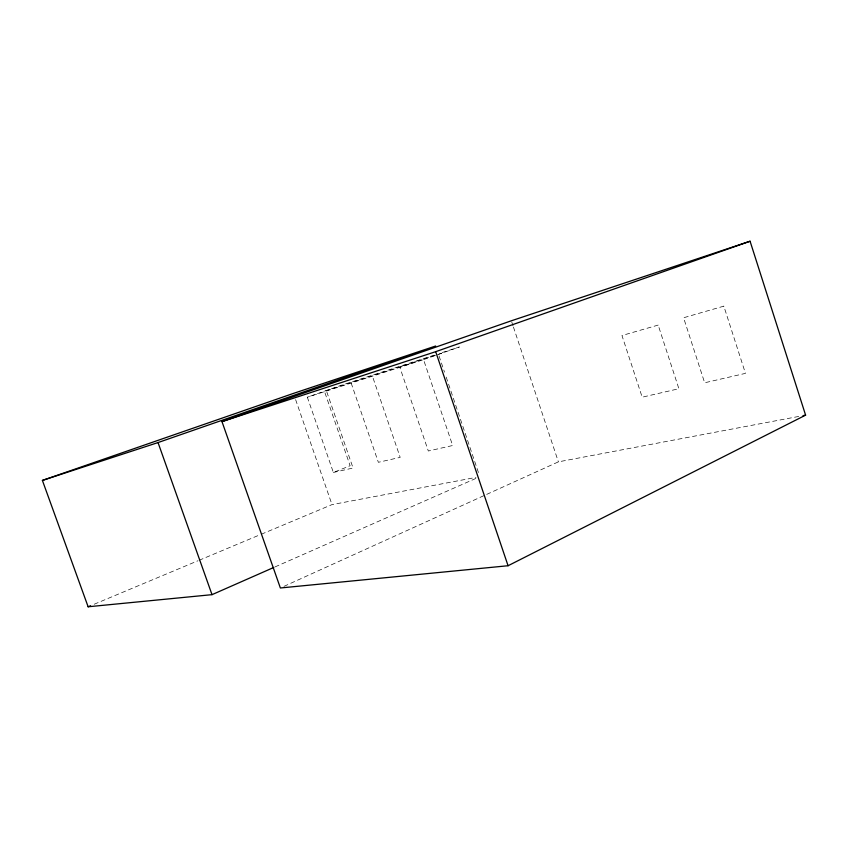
<?xml version="1.0" encoding="UTF-8"?>
<svg xmlns="http://www.w3.org/2000/svg" width="848" height="848" viewBox="0 0 848 848"><rect width="100%" height="100%" fill="white"/><g stroke="black" fill="none" stroke-linecap="round" stroke-linejoin="round"><path stroke-width="0.64" stroke-dasharray="4.24 3.18" d="M283.985 586.35L558.387 461.853L800.395 416.135M275.038 566.909L476.216 478.283M94.223 604.221L197.87 560.804M199.089 560.284L260.06 534.749M261.279 534.24L332.003 504.613L475.961 477.413M434.24 355.132L341.15 385.321L307.336 397.203L333.37 472.463L350.118 465.753L324.402 391.204L441.67 353.234M416.283 361.502L399.832 367.311L428.325 451.009L452.652 445.518L423.544 359.647L307.336 397.203M423.544 359.647L459.404 346.97L439.275 353.499M333.37 472.463L353.054 468.011L326.501 391.013M295.623 399.641L332.003 504.613M351.157 383.042L378.367 462.298L400.182 457.369L372.42 376.173M439.041 355.959L444.511 372.134M446.196 377.116L479.427 475.442M511.768 322.028L513.019 325.78M513.432 327.021L558.387 461.853M658.165 325.081L621.966 335.522L642.18 397.193L678.888 388.723L658.165 325.081M723.832 306.149L683.583 317.756L704.656 382.777L745.456 373.374L723.832 306.149"/><path stroke-width="1.27" d="M508.069 565.733L805.6 415.149L750.077 241.224L511.344 320.788L221.985 421.626L280.37 587.982L508.069 565.733L435.692 351.676L750.077 241.224M42.4 480.424L158.035 442.561L435.681 346.005L293.461 393.398L42.4 480.424L88.128 606.776L212.011 594.66L273.819 567.439M88.128 606.776L90.566 605.748M221.985 421.626L435.692 351.676M803.003 415.647L805.6 415.149M158.035 442.561L212.011 594.66"/></g></svg>
